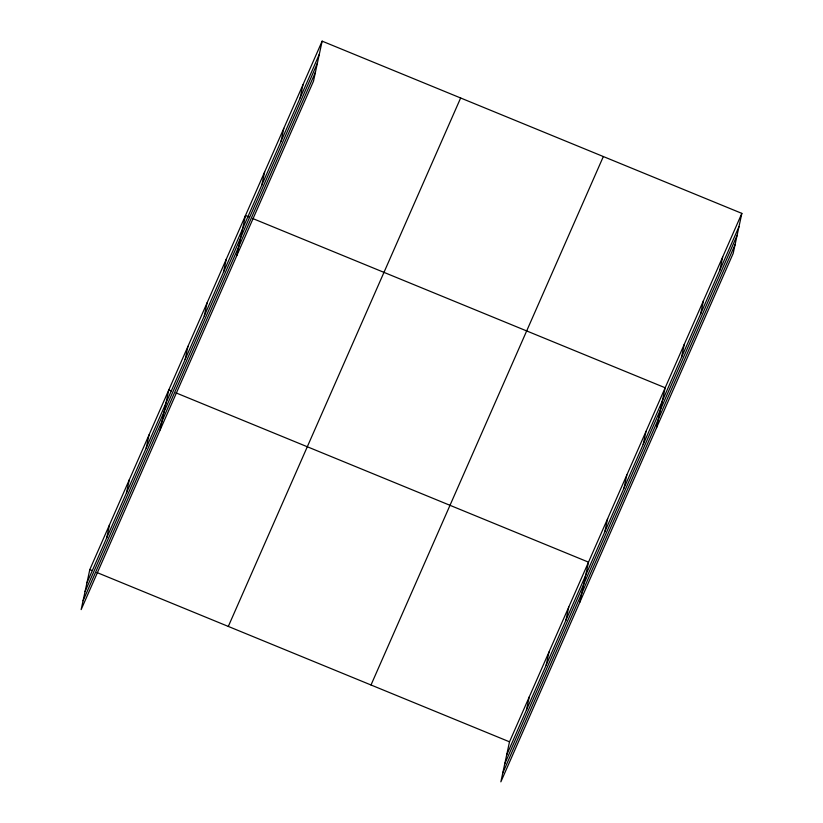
<?xml version="1.0" encoding="UTF-8"?>
<svg xmlns="http://www.w3.org/2000/svg" width="823" height="823" viewBox="0 0 823 823"><rect width="100%" height="100%" fill="white"/><g stroke="black" fill="none" stroke-linecap="round" stroke-linejoin="round"><path stroke-width="1.23" d="M322.143 41.15L89.81 569.598L81.148 609.617L313.491 81.179L322.143 41.15L741.852 213.383L733.19 253.402L500.857 781.85L509.509 741.821L741.852 213.383M106.702 537.861L109.552 524.673M126.454 492.946L129.304 479.758M146.196 448.021L149.056 434.842M160.146 429.945L168.797 389.927L171.163 390.894M185.113 359.507L187.963 346.329M204.289 315.919L207.139 302.73M223.455 272.32L226.304 259.132M236.818 255.562L245.47 215.533L249.019 216.994M261.786 185.124L264.636 171.935M280.962 141.525L283.812 128.347M300.128 97.927L302.977 84.748M526.411 710.084L529.261 696.906M546.153 665.169L549.013 651.991M565.905 620.254L568.755 607.065M579.855 602.179L588.507 562.15L175.906 392.838M604.823 531.74L607.672 518.552M623.988 488.142L626.838 474.964M643.164 444.543L646.014 431.365M656.528 427.795L665.179 387.767L252.579 218.455M681.495 357.357L684.345 344.168M700.661 313.758L703.511 300.57M719.827 270.16L722.676 256.971M86.95 582.777L319.293 54.339M85.036 591.634L317.38 63.196M83.061 600.759L315.404 72.321M228.31 626.426L460.643 97.988M371.008 684.983L603.341 156.545M506.659 755.01L739.003 226.562M504.746 763.867L737.079 235.419M502.771 772.992L735.114 244.544M89.81 569.598L92.176 570.565M96.908 572.51L509.509 741.821"/></g></svg>
